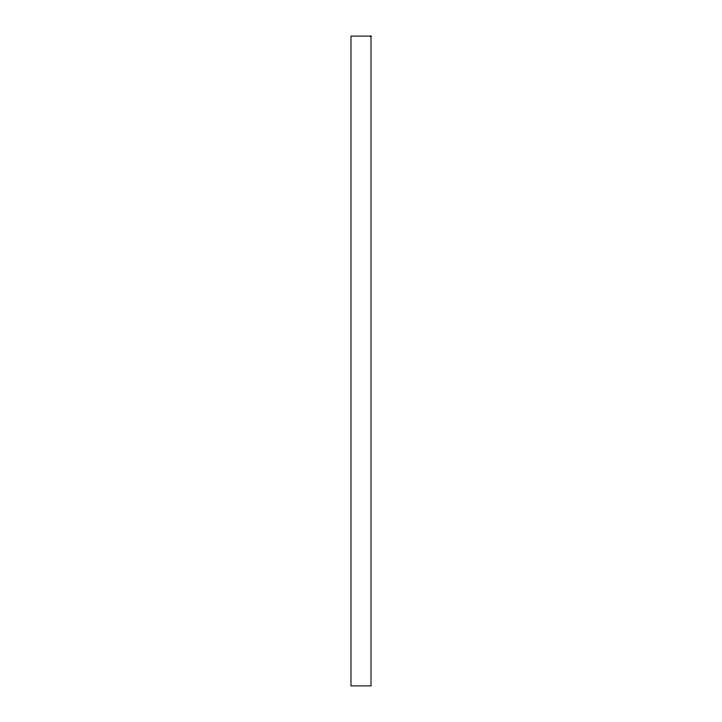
<?xml version="1.0" encoding="UTF-8"?>
<svg xmlns="http://www.w3.org/2000/svg" width="722" height="722" viewBox="0 0 722 722"><rect width="100%" height="100%" fill="white"/><g stroke="black" fill="none" stroke-linecap="round" stroke-linejoin="round"><path stroke-width="1.08" d="M371.018 36.1L350.982 36.1L350.982 685.9L371.018 685.9L371.018 36.1"/></g></svg>
